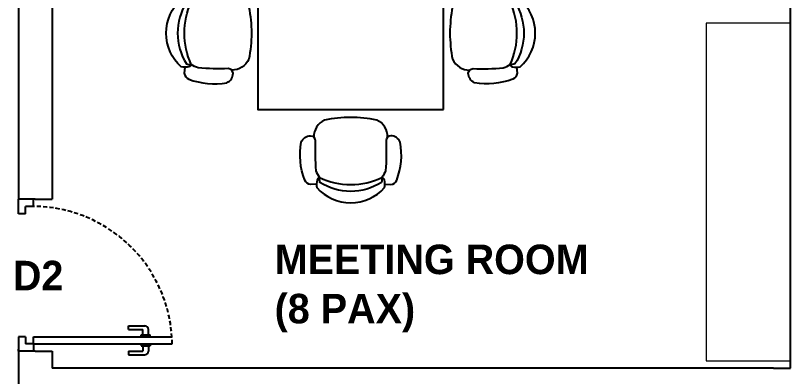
# Model space of a CAD drawing. Header units: inches. Extents: x 478327 to 492265, y -26791 to -22136.
# Drawn here: x 482427.2 to 482633.7, y -23918 to -23821.7 of the extents above; entities that cross this region are included whole.
import ezdxf

# ---------------------------------------------------------------- set-up
doc = ezdxf.new("R2010")
doc.units = ezdxf.units.IN
doc.header["$MEASUREMENT"] = 0
doc.linetypes.add('DASHED', pattern=[0.75, 0.5, -0.25])
doc.layers.add('A-furniture', color=8, linetype='Continuous', lineweight=9)
doc.layers.add('I-ANNO-TEXT', color=7, linetype='Continuous', lineweight=18)
for name, color, linetype in [('I-DOORS', 104, 'Continuous'), ('I-FURN', 1, 'Continuous'), ('I-WALL-IN', 3, 'Continuous')]:
    doc.layers.add(name, color=color, linetype=linetype)
doc.styles.add('MICRO', font='')
doc.styles.get('MICRO').set_extended_font_data('MicrogrammaSSi', bold=True)

# ---------------------------------------------------------------- blocks, each defined once
blk = doc.blocks.new('gwraghe')
at = {"linetype": 'ByBlock'}
for points in [[(218.7, -117.2, 0.299055), (154.5, -15.4, 0.045852), (0, 0, 0.045852), (-154.5, -15.4, 0.299055), (-218.7, -117.2)], [(-202.2, -394.4), (-237.6, -397.9, -0.28495), (-272.3, -371.7, -0.135714), (-293.4, -145.9, -0.303307), (-237.3, -109, -0.392328), (-210, -137.2, 0.028942), (-206.2, -315.5, 0.074155), (-185, -356.5)], [(202.2, -394.4), (237.6, -397.9, 0.28495), (272.3, -371.7, 0.135714), (293.4, -145.9, 0.303307), (237.3, -109, 0.392328), (210, -137.2, -0.028942), (206.2, -315.5, -0.074155), (185, -356.5)], [(-185, -356.5, 0.108081), (0, -397.2, 0.108081), (185, -356.5)]]:
    blk.add_lwpolyline(points, format="xyb", dxfattribs=at)
blk.add_lwpolyline([(0, -505.6, 0.214073), (200, -415.6, 0.112734), (199.4, -370.4, 0.249489), (185, -356.5, -0.087262), (182, -385.4, -0.141042), (0, -437.8, -0.141042), (-182, -385.4, -0.087262), (-185, -356.5, 0.249489), (-199.4, -370.4, 0.112734), (-200, -415.6, 0.214073)], format="xyb", close=True, dxfattribs=at)
blk = doc.blocks.new('geriafguaoijio')
at = {"linetype": 'ByBlock'}
blk.add_lwpolyline([(550, -2400), (550, 0), (-550, 0), (-550, -2400)], close=True, dxfattribs=at)
at = {"linetype": 'ByBlock', "xscale": -1}
for p, rotation in [((0, 46.1), 180), ((587.6, -453), 90), ((587.6, -1200), 90), ((-587.6, -1947), 270)]:
    blk.add_blockref('gwraghe', p, dxfattribs=dict(at, rotation=rotation))
at = {"linetype": 'ByBlock'}
for p, rotation in [((-587.6, -453), 270), ((-587.6, -1200), 270), ((587.6, -1947), 90)]:
    blk.add_blockref('gwraghe', p, dxfattribs=dict(at, rotation=rotation))
blk.add_blockref('gwraghe', (0, -2446.1), dxfattribs=at)
blk = doc.blocks.new('door 1')
for p, q in [((85.7, 0), (0, 0)), ((0, -90), (0, 0)), ((85.7, -42.9), (85.7, 0)), ((814.3, 0), (900, 0)), ((814.3, -42.9), (814.3, 0)), ((900, -90), (900, 0)), ((85.7, -42.9), (42.9, -42.9)), ((42.9, -90), (42.9, -42.9)), ((42.9, -90), (42.9, -42.9)), ((814.3, -42.9), (857.1, -42.9)), ((857.1, -90), (857.1, -42.9)), ((857.1, -90), (857.1, -42.9)), ((42.9, -90), (0, -90)), ((42.9, -90), (42.9, -910.9)), ((42.9, -90), (85.7, -90)), ((85.7, -90), (85.7, -909.2)), ((857.1, -90), (900, -90)), ((857.1, -90), (857.1, -90)), ((-21.4, -652.1), (-21.4, -748.5)), ((0, -652.1), (-21.4, -652.1)), ((0, -652.1), (0, -737.8)), ((128.6, -652.1), (128.6, -737.8)), ((128.6, -652.1), (150, -652.1)), ((150, -652.1), (150, -748.5)), ((32.1, -727.1), (32.1, -780.7)), ((42.9, -727.1), (32.1, -727.1)), ((85.7, -727.1), (96.4, -727.1)), ((96.4, -727.1), (96.4, -780.7)), ((32.1, -737.8), (0, -737.8)), ((32.1, -770), (0, -770)), ((96.4, -737.8), (128.6, -737.8)), ((96.4, -770), (128.6, -770)), ((42.9, -780.7), (32.1, -780.7)), ((85.7, -780.7), (96.4, -780.7))]:
    blk.add_line(p, q)
at = {"linetype": 'DASHED', "ltscale": 50}
blk.add_arc((32.1, -85.7), 825.3, 270.745, 1.3972, dxfattribs=at)
for centre, start, end in [((0, -748.5), 180, 270), ((128.6, -748.5), 270, 0)]:
    blk.add_arc(centre, 21.4, start, end)
blk = doc.blocks.new('pivot door')
blk.add_line((-188253.1, -329835.2), (-188265.1, -329835.2))
at = {"layer": 'I-DOORS', "rotation": 180}
blk.add_blockref('door 1', (-188253.1, -329835.2), dxfattribs=at)

msp = doc.modelspace()

# ---------------------------------------------------------------- linework, layer by layer
at = {"layer": 'A-furniture', "elevation": 6.93}
msp.add_lwpolyline([(482611.209, -23823.754), (482611.209, -23913.754), (482633.709, -23913.754), (482633.709, -23823.754)], close=True, dxfattribs=at)
at = {"layer": 'I-WALL-IN'}
for p, q in [((482427.926, -23663.139, 6.93), (482427.926, -23870.731, 6.93)), ((482436.926, -23672.139, 6.93), (482436.926, -23870.731, 6.93)), ((482633.709, -23915.702, 6.93), (482633.709, -23672.139, 6.93)), ((482432.426, -23870.731, 6.93), (482427.926, -23870.731, 6.93)), ((482432.426, -23870.731, 6.93), (482436.926, -23870.731, 6.93)), ((482432.426, -23911.202, 6.93), (482427.926, -23911.202, 6.93)), ((482427.926, -23911.202, 6.93), (482427.926, -24029.759, 6.93)), ((482432.426, -23911.202, 6.93), (482436.926, -23911.202, 6.93)), ((482436.926, -23911.202, 6.93), (482436.926, -23915.702, 6.93)), ((482629.209, -23915.702, 6.93), (482436.926, -23915.702, 6.93)), ((482629.209, -23915.702, 6.93), (482633.709, -23915.702, 6.93))]:
    msp.add_line(p, q, dxfattribs=at)

# ---------------------------------------------------------------- block references
at = {"layer": 'I-DOORS', "xscale": 0.04499999998952262, "yscale": 0.04499999998952262, "zscale": 0.04499999998952262, "rotation": 270}
msp.add_blockref('pivot door', (497270.511, -32382.593, 6.93), dxfattribs=at)
at = {"layer": 'I-FURN', "linetype": 'ByBlock', "xscale": 0.04500000025145709, "yscale": 0.04500000025145709, "zscale": 0.04500000025145709}
msp.add_blockref('geriafguaoijio', (482516.502, -23738.827, 6.93), dxfattribs=at)

# ---------------------------------------------------------------- texts
at = {"layer": 'I-ANNO-TEXT', "char_height": 7.875, "attachment_point": 1, "style": 'MICRO'}
for s, width, insert in [('{\\fBahnschrift Light|b1|i0|c0|p34;MEETING ROOM\\P(8 PAX)}', 3834.93426, (482496.228, -23882.795)), ('{\\fBahnschrift Light|b1|i0|c0|p34;D2}', 7.40993, (482426.464, -23887.11, 6.93))]:
    msp.add_mtext_dynamic_manual_height_columns(s, width=width, gutter_width=1.5, heights=[0], dxfattribs=dict(at, insert=insert))

doc.saveas('drawing.dxf')
